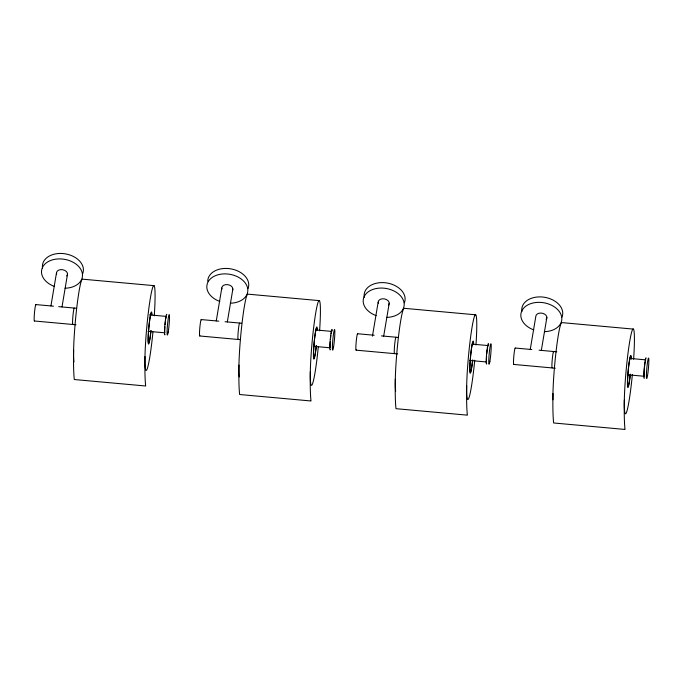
<?xml version="1.0" encoding="UTF-8"?>
<svg xmlns="http://www.w3.org/2000/svg" width="683" height="683" viewBox="0 0 683 683"><rect width="100%" height="100%" fill="white"/><g stroke="black" fill="none" stroke-linecap="round" stroke-linejoin="round"><path stroke-width="1.02" d="M50.926 305.958L56.458 273.055M61.999 306.957L67.532 274.062M216.255 320.942L221.787 288.047M227.328 321.949L232.86 289.046M372.448 336.147L378.151 302.219M383.692 336.121L389.225 303.218M530.264 349.406L535.796 316.502A5.575 3.902 9.5 0 1 542.814 313.343A5.575 3.902 9.5 0 1 546.101 319.405M541.337 350.413L546.87 317.51M153.991 285.648L82.617 279.176A42.602 3.295 -84.8 0 0 76.069 313.992A42.602 3.295 -84.8 0 0 73.995 361.964M319.32 300.631L247.955 294.16A42.602 3.295 -84.8 0 0 241.398 328.984A42.602 3.295 -84.8 0 0 239.323 376.956M475.684 314.803L404.319 308.332A42.602 3.295 -84.8 0 0 397.762 343.156A42.602 3.295 -84.8 0 0 395.688 391.128M633.329 329.095L561.955 322.624A42.602 3.295 -84.8 0 0 556.082 351.31A42.602 3.295 -84.8 0 0 552.957 399.811M35.866 304.575L53.513 306.18M58.704 306.65L76.394 308.255M149.509 314.88L166.464 316.417M201.195 319.567L218.842 321.164M225.074 321.727L241.722 323.238M315.905 329.966L331.801 331.4M357.559 333.739L374.173 335.242M381.438 335.899L398.087 337.411M472.269 344.138L488.166 345.572M515.204 348.031L531.809 349.534M539.083 350.191L556.79 351.796M629.914 358.421L645.811 359.864A8.239 0.64 -84.8 0 0 645.384 360.966M34.389 320.993L75.975 324.767M148.032 331.298L164.987 332.834A8.239 0.64 -84.8 0 1 164.919 326.747M199.718 335.976L240.245 339.656M313.369 346.281L330.324 347.818M356.082 350.157L397.668 353.922M469.725 360.453L486.68 361.99A8.239 0.64 -84.8 0 1 486.612 355.903M513.727 364.44L555.313 368.214M627.37 374.745L644.325 376.282A8.239 0.64 -84.8 0 1 644.428 368.069M552.129 367.924A8.239 0.64 -84.8 0 1 552.334 358.643A8.239 0.64 -84.8 0 1 553.751 351.788M644.376 378.006A10.33 0.803 -84.8 0 1 644.265 368.069A10.33 0.803 -84.8 0 1 646.169 358.14M644.496 367.352A8.239 0.64 -84.8 0 1 645.136 362.263M521.897 311.61A20.652 14.463 9.5 0 1 543.77 297.156A20.652 14.463 9.5 0 1 562.007 317.117M533.816 329.923A20.652 14.463 9.5 0 1 525.97 306.061A20.652 14.463 9.5 0 1 559.351 311.576A20.652 14.463 9.5 0 1 544.368 331.673M513.915 364.167A8.239 0.64 -84.8 0 1 513.821 356.227A8.239 0.64 -84.8 0 1 515.341 348.304M630.178 374.924A15.043 1.161 -84.8 0 1 627.677 385.477A15.043 1.161 -84.8 0 1 628.966 364.372A15.043 1.161 -84.8 0 1 631.126 359.335M630.349 374.147A16.136 1.246 -84.8 0 1 627.583 386.732A16.136 1.246 -84.8 0 1 628.889 364.159A16.136 1.246 -84.8 0 1 631.254 358.447M632.373 374.523A42.602 3.295 -84.8 0 1 624.441 409.228A42.602 3.295 -84.8 0 1 630.17 338.862A42.602 3.295 -84.8 0 1 633.619 359.267M624.33 399.999A114.42 8.845 -84.8 0 0 625.005 429.445L553.631 422.973A114.42 8.845 -84.8 0 1 552.965 393.528M394.68 353.359A8.239 0.64 -84.8 0 1 394.586 345.427A8.239 0.64 -84.8 0 1 396.106 337.504M486.731 363.723A10.33 0.803 -84.8 0 1 486.748 352.437A10.33 0.803 -84.8 0 1 488.627 344.881M486.783 353.777A8.239 0.64 -84.8 0 1 487.244 349.679M487.491 347.98A8.239 0.64 -84.8 0 1 487.969 345.854M364.252 297.327A20.652 14.463 9.5 0 1 386.126 282.864A20.652 14.463 9.5 0 1 404.37 302.825M376.179 315.64A20.652 14.463 9.5 0 1 368.325 291.769A20.652 14.463 9.5 0 1 401.706 297.284A20.652 14.463 9.5 0 1 386.723 317.382M378.331 303.252A5.575 3.902 9.5 0 1 384.461 298.889A5.575 3.902 9.5 0 1 388.456 305.113M356.27 349.875A8.239 0.64 -84.8 0 1 356.185 341.944A8.239 0.64 -84.8 0 1 357.704 334.021M472.534 360.641A15.043 1.161 -84.8 0 1 470.092 371.595A15.043 1.161 -84.8 0 1 471.022 352.479A15.043 1.161 -84.8 0 1 473.379 343.19M472.704 359.856A16.136 1.246 -84.8 0 1 469.938 372.448A16.136 1.246 -84.8 0 1 471.253 349.875A16.136 1.246 -84.8 0 1 473.618 344.155M474.728 360.231A42.602 3.295 -84.8 0 1 466.796 394.936A42.602 3.295 -84.8 0 1 472.525 324.57A42.602 3.295 -84.8 0 1 475.974 344.983M466.685 385.707A114.42 8.845 -84.8 0 0 467.36 415.153L395.986 408.682A114.42 8.845 -84.8 0 1 395.32 379.236M238.316 339.186A8.239 0.64 -84.8 0 1 238.23 331.246A8.239 0.64 -84.8 0 1 239.75 323.324M330.376 349.551A10.33 0.803 -84.8 0 1 330.384 338.264A10.33 0.803 -84.8 0 1 332.262 330.709M330.179 347.536A8.239 0.64 -84.8 0 1 330.256 341.731M330.418 339.605A8.239 0.64 -84.8 0 1 330.879 335.507M331.135 333.808A8.239 0.64 -84.8 0 1 331.614 331.682M207.734 281.234A20.652 14.463 9.5 0 1 231.093 268.906A20.652 14.463 9.5 0 1 248.006 288.653M219.815 301.468A20.652 14.463 9.5 0 1 211.961 277.597A20.652 14.463 9.5 0 1 245.351 283.112A20.652 14.463 9.5 0 1 230.359 303.209M221.966 289.08A5.575 3.902 9.5 0 1 227.371 284.615A5.575 3.902 9.5 0 1 232.664 290.044M199.906 335.703A8.239 0.64 -84.8 0 1 199.82 327.772A8.239 0.64 -84.8 0 1 201.34 319.849M316.272 345.504A15.043 1.161 -84.8 0 1 313.762 357.585A15.043 1.161 -84.8 0 1 314.624 338.614A15.043 1.161 -84.8 0 1 317.023 329.018M316.34 345.683A16.136 1.246 -84.8 0 1 313.574 358.276A16.136 1.246 -84.8 0 1 314.889 335.695A16.136 1.246 -84.8 0 1 317.254 329.983M318.269 347.066A42.602 3.295 -84.8 0 1 310.415 380.448A42.602 3.295 -84.8 0 1 316.203 310.184A42.602 3.295 -84.8 0 1 319.61 330.811M310.33 371.535A114.42 8.845 -84.8 0 0 310.996 400.981L239.631 394.509A114.42 8.845 -84.8 0 1 238.956 365.064M72.987 324.194A8.239 0.64 -84.8 0 1 72.893 316.263A8.239 0.64 -84.8 0 1 74.413 308.34M165.038 334.559A10.33 0.803 -84.8 0 1 164.927 324.621A10.33 0.803 -84.8 0 1 166.831 314.692M165.09 324.621A8.239 0.64 -84.8 0 1 165.542 320.515M165.798 318.816A8.239 0.64 -84.8 0 1 166.276 316.699M42.551 268.163A20.652 14.463 9.5 0 1 64.424 253.709A20.652 14.463 9.5 0 1 82.669 273.67M54.478 286.476A20.652 14.463 9.5 0 1 46.632 262.614A20.652 14.463 9.5 0 1 80.013 268.129A20.652 14.463 9.5 0 1 65.03 288.226M56.629 274.088A5.575 3.902 9.5 0 1 62.759 269.734A5.575 3.902 9.5 0 1 66.763 275.958M34.577 320.72A8.239 0.64 -84.8 0 1 34.483 312.78A8.239 0.64 -84.8 0 1 36.003 304.857M150.934 330.512A15.043 1.161 -84.8 0 1 148.433 342.601A15.043 1.161 -84.8 0 1 149.287 323.631A15.043 1.161 -84.8 0 1 151.686 314.026M151.003 330.7A16.136 1.246 -84.8 0 1 148.245 343.284A16.136 1.246 -84.8 0 1 149.551 320.711A16.136 1.246 -84.8 0 1 151.916 315M152.941 332.075A42.602 3.295 -84.8 0 1 145.078 365.465A42.602 3.295 -84.8 0 1 150.875 295.201A42.602 3.295 -84.8 0 1 154.281 315.819M144.992 356.552A114.42 8.845 -84.8 0 0 145.667 385.997L74.293 379.526A114.42 8.845 -84.8 0 1 73.619 350.08M647.535 375.582A10.33 0.803 -84.8 0 0 648.73 358.37A10.33 0.803 -84.8 0 0 646.613 370.963A10.33 0.803 -84.8 0 0 647.535 375.582M489.899 361.29A10.33 0.803 -84.8 0 0 491.086 344.078A10.33 0.803 -84.8 0 0 488.968 356.671A10.33 0.803 -84.8 0 0 489.899 361.29M333.535 347.118A10.33 0.803 -84.8 0 0 334.721 329.906A10.33 0.803 -84.8 0 0 332.604 342.499A10.33 0.803 -84.8 0 0 333.535 347.118M168.197 332.134A10.33 0.803 -84.8 0 0 169.393 314.923A10.33 0.803 -84.8 0 0 167.275 327.516A10.33 0.803 -84.8 0 0 168.197 332.134"/></g></svg>
